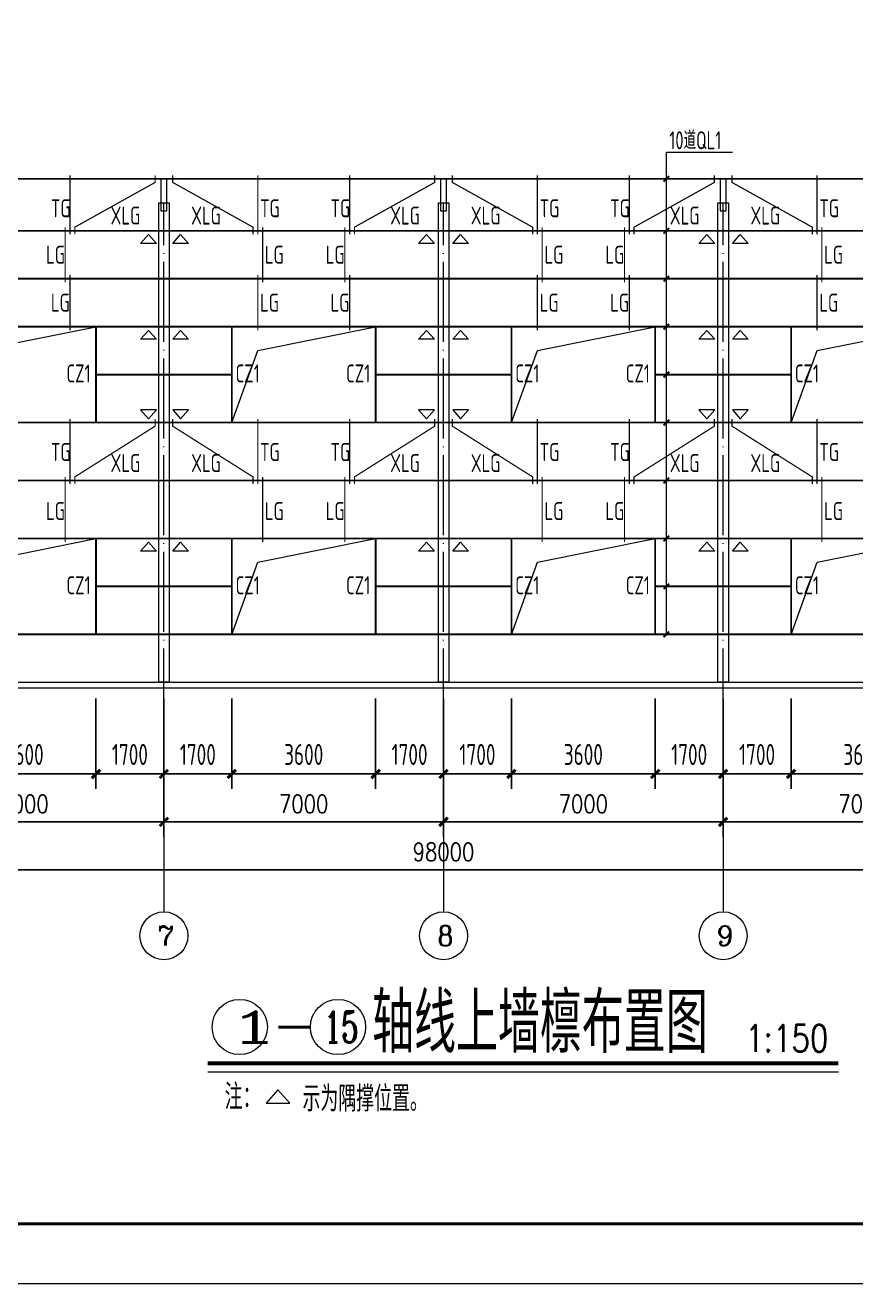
# Model space of a CAD drawing. Header units: millimetres. Extents: x 19781 to 898973, y -947928 to -267362.
# Drawn here: x 485740 to 506534, y -704231 to -672731 of the extents above; entities that cross this region are included whole.
import ezdxf

# ---------------------------------------------------------------- set-up
doc = ezdxf.new("R2010")
doc.units = ezdxf.units.MM
doc.header["$LTSCALE"] = 100
doc.linetypes.add('CENTER', pattern=[50.8, 31.75, -6.35, 6.35, -6.35])
doc.linetypes.add('DOTE', pattern=[2.42, 2, -0.2, 0.02, -0.2])
doc.layers.get('0').update_dxf_attribs({"lineweight": 18})
for name, color, linetype, lineweight in [('10', 7, 'Continuous', 18), ('11000', 4, 'Continuous', 18), ('14', 2, 'Continuous', 18), ('5图框', 7, 'Continuous', 18), ('AXIS', 3, 'Continuous', 18), ('AXIS_TEXT', 7, 'Continuous', 18), ('BORDER', 7, 'Continuous', 18), ('C', 6, 'CENTER', 18), ('DIM_SYMB', 3, 'Continuous', 18), ('DOTE', 1, 'DOTE', 18), ('PUB_DIM', 3, 'Continuous', 18), ('数字', 3, 'Continuous', 20), ('构件号', 1, 'Continuous', 18), ('系杆支撑', 2, 'Continuous', 18)]:
    doc.layers.add(name, color=color, linetype=linetype, lineweight=lineweight)
doc.styles.add('_TCH_AXIS', font='complex.shx', dxfattribs={"bigfont": 'gbcbig.shx'})
doc.styles.add('COMPLEX', font='complex.shx', dxfattribs={"bigfont": 'gbcbig.shx'})
doc.styles.add('dim_font', font='simplex.shx', dxfattribs={"width": 0.8, "bigfont": 'gbcbig.shx'})
doc.styles.add('hztxt', font='txt.shx', dxfattribs={"width": 0.7, "bigfont": 'hztxt.shx'})
doc.styles.add('TSSD_REIN', font='tssdeng.shx', dxfattribs={"width": 0.7, "bigfont": 'hztxt.shx'})
doc.dimstyles.new('DIMN150', dxfattribs={"dimscale": 1.5, "dimtxt": 300, "dimasz": 1, "dimexe": 250, "dimexo": 300, "dimgap": 150, "dimtad": 1, "dimdec": 0, "dimzin": 0, "dimdsep": 46, "dimtxsty": 'dim_font', "dimblk": '_CAXARROW', "dimcen": 0.09, "dimdle": 2, "dimclrt": 7, "dimadec": 0, "dimazin": 0, "dimtfac": 1, "dimtdec": 0, "dimtix": 1, "dimtmove": 2, "dimatfit": 3, "dimfxl": 1, "dimtolj": 1, "dimtzin": 0, "dimarcsym": 0})

# ---------------------------------------------------------------- blocks, each defined once
blk = doc.blocks.new('_AXISO')
blk.add_circle((0, 0), 0.5)
at = {"layer": 'AXIS_TEXT', "style": 'COMPLEX', "width": 1.04167}
blk.add_attdef('A', (-0.25, -0.28), '', height=0.56, dxfattribs=at)
blk = doc.blocks.new('_DIMX')
blk.add_line((-150, 0), (150, 0))
blk.add_lwpolyline([(-70, -70, 50, 50, 0), (70, 70, 50, 50, 0)], format="xyseb")
blk = doc.blocks.new('*X1888')
at = {"layer": 'AXIS', "color": 0, "lineweight": -2, "transparency": 16777216}
for p, q in [((482213, -690783), (482213, -693045)), ((489213, -690783), (489213, -693045)), ((482215, -692670), (489212, -692670))]:
    blk.add_line(p, q, dxfattribs=at)
at = {"layer": 'AXIS', "color": 0, "lineweight": -2, "transparency": 16777216, "xscale": 1.5, "yscale": 1.5, "zscale": 1.5, "rotation": 180}
blk.add_blockref('_DIMX', (482213, -692670), dxfattribs=at)
at = {"layer": 'AXIS', "color": 0, "lineweight": -2, "transparency": 16777216, "xscale": 1.5, "yscale": 1.5, "zscale": 1.5}
blk.add_blockref('_DIMX', (489213, -692670), dxfattribs=at)
at = {"layer": 'AXIS', "color": 7, "transparency": 16777216, "insert": (485713, -692220), "char_height": 450, "width": 3805.71, "attachment_point": 5, "style": 'dim_font'}
blk.add_mtext('7000', dxfattribs=at)
blk = doc.blocks.new('_CAXARROW')
blk.add_hatch(color=0).paths.add_polyline_path([(0, 0), (-1, 0.125), (-1, -0.125)], flags=0)
blk = doc.blocks.new('*X1889')
at = {"layer": 'AXIS', "color": 0, "lineweight": -2, "transparency": 16777216}
for p, q in [((489213, -690783), (489213, -693045)), ((496213, -690783), (496213, -693045)), ((489215, -692670), (496212, -692670))]:
    blk.add_line(p, q, dxfattribs=at)
at = {"layer": 'AXIS', "color": 0, "lineweight": -2, "transparency": 16777216, "xscale": 1.5, "yscale": 1.5, "zscale": 1.5, "rotation": 180}
blk.add_blockref('_DIMX', (489213, -692670), dxfattribs=at)
at = {"layer": 'AXIS', "color": 0, "lineweight": -2, "transparency": 16777216, "xscale": 1.5, "yscale": 1.5, "zscale": 1.5}
blk.add_blockref('_DIMX', (496213, -692670), dxfattribs=at)
at = {"layer": 'AXIS', "color": 7, "transparency": 16777216, "insert": (492713, -692220), "char_height": 450, "width": 3805.71, "attachment_point": 5, "style": 'dim_font'}
blk.add_mtext('7000', dxfattribs=at)
blk = doc.blocks.new('*X1890')
at = {"layer": 'AXIS', "color": 0, "lineweight": -2, "transparency": 16777216}
for p, q in [((496213, -690783), (496213, -693045)), ((503213, -690783), (503213, -693045)), ((496215, -692670), (503212, -692670))]:
    blk.add_line(p, q, dxfattribs=at)
at = {"layer": 'AXIS', "color": 0, "lineweight": -2, "transparency": 16777216, "xscale": 1.5, "yscale": 1.5, "zscale": 1.5, "rotation": 180}
blk.add_blockref('_DIMX', (496213, -692670), dxfattribs=at)
at = {"layer": 'AXIS', "color": 0, "lineweight": -2, "transparency": 16777216, "xscale": 1.5, "yscale": 1.5, "zscale": 1.5}
blk.add_blockref('_DIMX', (503213, -692670), dxfattribs=at)
at = {"layer": 'AXIS', "color": 7, "transparency": 16777216, "insert": (499713, -692220), "char_height": 450, "width": 3805.71, "attachment_point": 5, "style": 'dim_font'}
blk.add_mtext('7000', dxfattribs=at)
blk = doc.blocks.new('*X1891')
at = {"layer": 'AXIS', "color": 0, "lineweight": -2, "transparency": 16777216}
for p, q in [((503213, -690783), (503213, -693045)), ((510213, -690783), (510213, -693045)), ((503215, -692670), (510212, -692670))]:
    blk.add_line(p, q, dxfattribs=at)
at = {"layer": 'AXIS', "color": 0, "lineweight": -2, "transparency": 16777216, "xscale": 1.5, "yscale": 1.5, "zscale": 1.5, "rotation": 180}
blk.add_blockref('_DIMX', (503213, -692670), dxfattribs=at)
at = {"layer": 'AXIS', "color": 0, "lineweight": -2, "transparency": 16777216, "xscale": 1.5, "yscale": 1.5, "zscale": 1.5}
blk.add_blockref('_DIMX', (510213, -692670), dxfattribs=at)
at = {"layer": 'AXIS', "color": 7, "transparency": 16777216, "insert": (506713, -692220), "char_height": 450, "width": 3805.71, "attachment_point": 5, "style": 'dim_font'}
blk.add_mtext('7000', dxfattribs=at)
blk = doc.blocks.new('*X1897')
at = {"layer": 'AXIS', "color": 0, "lineweight": -2, "transparency": 16777216}
for p, q in [((447213, -691083), (447213, -694245)), ((545213, -691083), (545213, -694245)), ((447215, -693870), (545212, -693870))]:
    blk.add_line(p, q, dxfattribs=at)
at = {"layer": 'AXIS', "color": 0, "lineweight": -2, "transparency": 16777216, "xscale": 1.5, "yscale": 1.5, "zscale": 1.5, "rotation": 180}
blk.add_blockref('_DIMX', (447213, -693870), dxfattribs=at)
at = {"layer": 'AXIS', "color": 0, "lineweight": -2, "transparency": 16777216, "xscale": 1.5, "yscale": 1.5, "zscale": 1.5}
blk.add_blockref('_DIMX', (545213, -693870), dxfattribs=at)
at = {"layer": 'AXIS', "color": 7, "transparency": 16777216, "insert": (496213, -693420), "char_height": 450, "width": 4834.29, "attachment_point": 5, "style": 'dim_font'}
blk.add_mtext('98000', dxfattribs=at)
blk = doc.blocks.new('*X1925')
at = {"layer": 'AXIS', "color": 0, "lineweight": -2, "transparency": 16777216}
for p, q in [((483913, -689583), (483913, -691845)), ((487513, -689583), (487513, -691845)), ((483915, -691470), (487512, -691470))]:
    blk.add_line(p, q, dxfattribs=at)
at = {"layer": 'AXIS', "color": 0, "lineweight": -2, "transparency": 16777216, "xscale": 1.5, "yscale": 1.5, "zscale": 1.5, "rotation": 180}
blk.add_blockref('_DIMX', (483913, -691470), dxfattribs=at)
at = {"layer": 'AXIS', "color": 0, "lineweight": -2, "transparency": 16777216, "xscale": 1.5, "yscale": 1.5, "zscale": 1.5}
blk.add_blockref('_DIMX', (487513, -691470), dxfattribs=at)
at = {"layer": 'AXIS', "color": 7, "transparency": 16777216, "insert": (485713, -690982), "char_height": 525, "width": 3885, "attachment_point": 5, "style": 'TSSD_REIN'}
blk.add_mtext('3600', dxfattribs=at)
blk = doc.blocks.new('*X1926')
at = {"layer": 'AXIS', "color": 0, "lineweight": -2, "transparency": 16777216}
for p, q in [((487513, -689583), (487513, -691845)), ((489213, -689583), (489213, -691845)), ((487515, -691470), (489212, -691470))]:
    blk.add_line(p, q, dxfattribs=at)
at = {"layer": 'AXIS', "color": 0, "lineweight": -2, "transparency": 16777216, "xscale": 1.5, "yscale": 1.5, "zscale": 1.5, "rotation": 180}
blk.add_blockref('_DIMX', (487513, -691470), dxfattribs=at)
at = {"layer": 'AXIS', "color": 0, "lineweight": -2, "transparency": 16777216, "xscale": 1.5, "yscale": 1.5, "zscale": 1.5}
blk.add_blockref('_DIMX', (489213, -691470), dxfattribs=at)
at = {"layer": 'AXIS', "color": 7, "transparency": 16777216, "insert": (488363, -690982), "char_height": 525, "width": 3727.5, "attachment_point": 5, "style": 'TSSD_REIN'}
blk.add_mtext('1700', dxfattribs=at)
blk = doc.blocks.new('*X1927')
at = {"layer": 'AXIS', "color": 0, "lineweight": -2, "transparency": 16777216}
for p, q in [((496213, -689583), (496213, -691845)), ((497913, -689583), (497913, -691845)), ((496215, -691470), (497912, -691470))]:
    blk.add_line(p, q, dxfattribs=at)
at = {"layer": 'AXIS', "color": 0, "lineweight": -2, "transparency": 16777216, "xscale": 1.5, "yscale": 1.5, "zscale": 1.5, "rotation": 180}
blk.add_blockref('_DIMX', (496213, -691470), dxfattribs=at)
at = {"layer": 'AXIS', "color": 0, "lineweight": -2, "transparency": 16777216, "xscale": 1.5, "yscale": 1.5, "zscale": 1.5}
blk.add_blockref('_DIMX', (497913, -691470), dxfattribs=at)
at = {"layer": 'AXIS', "color": 7, "transparency": 16777216, "insert": (497063, -690982), "char_height": 525, "width": 3727.5, "attachment_point": 5, "style": 'TSSD_REIN'}
blk.add_mtext('1700', dxfattribs=at)
blk = doc.blocks.new('*X1928')
at = {"layer": 'AXIS', "color": 0, "lineweight": -2, "transparency": 16777216}
for p, q in [((497913, -689583), (497913, -691845)), ((501513, -689583), (501513, -691845)), ((497915, -691470), (501512, -691470))]:
    blk.add_line(p, q, dxfattribs=at)
at = {"layer": 'AXIS', "color": 0, "lineweight": -2, "transparency": 16777216, "xscale": 1.5, "yscale": 1.5, "zscale": 1.5, "rotation": 180}
blk.add_blockref('_DIMX', (497913, -691470), dxfattribs=at)
at = {"layer": 'AXIS', "color": 0, "lineweight": -2, "transparency": 16777216, "xscale": 1.5, "yscale": 1.5, "zscale": 1.5}
blk.add_blockref('_DIMX', (501513, -691470), dxfattribs=at)
at = {"layer": 'AXIS', "color": 7, "transparency": 16777216, "insert": (499713, -690982), "char_height": 525, "width": 3885, "attachment_point": 5, "style": 'TSSD_REIN'}
blk.add_mtext('3600', dxfattribs=at)
blk = doc.blocks.new('*X1929')
at = {"layer": 'AXIS', "color": 0, "lineweight": -2, "transparency": 16777216}
for p, q in [((501513, -689583), (501513, -691845)), ((503213, -689583), (503213, -691845)), ((501515, -691470), (503212, -691470))]:
    blk.add_line(p, q, dxfattribs=at)
at = {"layer": 'AXIS', "color": 0, "lineweight": -2, "transparency": 16777216, "xscale": 1.5, "yscale": 1.5, "zscale": 1.5, "rotation": 180}
blk.add_blockref('_DIMX', (501513, -691470), dxfattribs=at)
at = {"layer": 'AXIS', "color": 0, "lineweight": -2, "transparency": 16777216, "xscale": 1.5, "yscale": 1.5, "zscale": 1.5}
blk.add_blockref('_DIMX', (503213, -691470), dxfattribs=at)
at = {"layer": 'AXIS', "color": 7, "transparency": 16777216, "insert": (502363, -690982), "char_height": 525, "width": 3727.5, "attachment_point": 5, "style": 'TSSD_REIN'}
blk.add_mtext('1700', dxfattribs=at)
blk = doc.blocks.new('*X1930')
at = {"layer": 'AXIS', "color": 0, "lineweight": -2, "transparency": 16777216}
for p, q in [((503213, -689583), (503213, -691845)), ((504913, -689583), (504913, -691845)), ((503215, -691470), (504912, -691470))]:
    blk.add_line(p, q, dxfattribs=at)
at = {"layer": 'AXIS', "color": 0, "lineweight": -2, "transparency": 16777216, "xscale": 1.5, "yscale": 1.5, "zscale": 1.5, "rotation": 180}
blk.add_blockref('_DIMX', (503213, -691470), dxfattribs=at)
at = {"layer": 'AXIS', "color": 0, "lineweight": -2, "transparency": 16777216, "xscale": 1.5, "yscale": 1.5, "zscale": 1.5}
blk.add_blockref('_DIMX', (504913, -691470), dxfattribs=at)
at = {"layer": 'AXIS', "color": 7, "transparency": 16777216, "insert": (504063, -690982), "char_height": 525, "width": 3727.5, "attachment_point": 5, "style": 'TSSD_REIN'}
blk.add_mtext('1700', dxfattribs=at)
blk = doc.blocks.new('*X1931')
at = {"layer": 'AXIS', "color": 0, "lineweight": -2, "transparency": 16777216}
for p, q in [((504913, -689583), (504913, -691845)), ((508513, -689583), (508513, -691845)), ((504915, -691470), (508512, -691470))]:
    blk.add_line(p, q, dxfattribs=at)
at = {"layer": 'AXIS', "color": 0, "lineweight": -2, "transparency": 16777216, "xscale": 1.5, "yscale": 1.5, "zscale": 1.5, "rotation": 180}
blk.add_blockref('_DIMX', (504913, -691470), dxfattribs=at)
at = {"layer": 'AXIS', "color": 0, "lineweight": -2, "transparency": 16777216, "xscale": 1.5, "yscale": 1.5, "zscale": 1.5}
blk.add_blockref('_DIMX', (508513, -691470), dxfattribs=at)
at = {"layer": 'AXIS', "color": 7, "transparency": 16777216, "insert": (506713, -690982), "char_height": 525, "width": 3885, "attachment_point": 5, "style": 'TSSD_REIN'}
blk.add_mtext('3600', dxfattribs=at)
blk = doc.blocks.new('*X1949')
at = {"layer": 'AXIS', "color": 0, "lineweight": -2, "transparency": 16777216}
for p, q in [((489213, -689583), (489213, -691845)), ((490913, -689583), (490913, -691845)), ((489215, -691470), (490912, -691470))]:
    blk.add_line(p, q, dxfattribs=at)
at = {"layer": 'AXIS', "color": 0, "lineweight": -2, "transparency": 16777216, "xscale": 1.5, "yscale": 1.5, "zscale": 1.5, "rotation": 180}
blk.add_blockref('_DIMX', (489213, -691470), dxfattribs=at)
at = {"layer": 'AXIS', "color": 0, "lineweight": -2, "transparency": 16777216, "xscale": 1.5, "yscale": 1.5, "zscale": 1.5}
blk.add_blockref('_DIMX', (490913, -691470), dxfattribs=at)
at = {"layer": 'AXIS', "color": 7, "transparency": 16777216, "insert": (490063, -690982), "char_height": 525, "width": 3727.5, "attachment_point": 5, "style": 'TSSD_REIN'}
blk.add_mtext('1700', dxfattribs=at)
blk = doc.blocks.new('*X1950')
at = {"layer": 'AXIS', "color": 0, "lineweight": -2, "transparency": 16777216}
for p, q in [((490913, -689583), (490913, -691845)), ((494513, -689583), (494513, -691845)), ((490915, -691470), (494512, -691470))]:
    blk.add_line(p, q, dxfattribs=at)
at = {"layer": 'AXIS', "color": 0, "lineweight": -2, "transparency": 16777216, "xscale": 1.5, "yscale": 1.5, "zscale": 1.5, "rotation": 180}
blk.add_blockref('_DIMX', (490913, -691470), dxfattribs=at)
at = {"layer": 'AXIS', "color": 0, "lineweight": -2, "transparency": 16777216, "xscale": 1.5, "yscale": 1.5, "zscale": 1.5}
blk.add_blockref('_DIMX', (494513, -691470), dxfattribs=at)
at = {"layer": 'AXIS', "color": 7, "transparency": 16777216, "insert": (492713, -690982), "char_height": 525, "width": 3885, "attachment_point": 5, "style": 'TSSD_REIN'}
blk.add_mtext('3600', dxfattribs=at)
blk = doc.blocks.new('*X1951')
at = {"layer": 'AXIS', "color": 0, "lineweight": -2, "transparency": 16777216}
for p, q in [((494513, -689583), (494513, -691845)), ((496213, -689583), (496213, -691845)), ((494515, -691470), (496212, -691470))]:
    blk.add_line(p, q, dxfattribs=at)
at = {"layer": 'AXIS', "color": 0, "lineweight": -2, "transparency": 16777216, "xscale": 1.5, "yscale": 1.5, "zscale": 1.5, "rotation": 180}
blk.add_blockref('_DIMX', (494513, -691470), dxfattribs=at)
at = {"layer": 'AXIS', "color": 0, "lineweight": -2, "transparency": 16777216, "xscale": 1.5, "yscale": 1.5, "zscale": 1.5}
blk.add_blockref('_DIMX', (496213, -691470), dxfattribs=at)
at = {"layer": 'AXIS', "color": 7, "transparency": 16777216, "insert": (495363, -690982), "char_height": 525, "width": 3727.5, "attachment_point": 5, "style": 'TSSD_REIN'}
blk.add_mtext('1700', dxfattribs=at)

msp = doc.modelspace()

# ---------------------------------------------------------------- linework, layer by layer
at = {"layer": '10', "ltscale": 100}
for points in [[(489083.21, -677176), (489343.21, -677176), (489343.21, -689176), (489083.21, -689176)], [(496083.21, -677176), (496343.21, -677176), (496343.21, -689176), (496083.21, -689176)], [(503083.21, -677176), (503343.21, -677176), (503343.21, -689176), (503083.21, -689176)]]:
    msp.add_lwpolyline(points, close=True, dxfattribs=at)
at = {"layer": '11000', "ltscale": 100}
msp.add_lwpolyline([(447013.21, -689176), (545413.21, -689176), (545713.21, -689326), (446713.21, -689326)], close=True, dxfattribs=at)
at = {"layer": '14', "ltscale": 100}
for p, q in [((484564.21, -680872), (487513.21, -680276)), ((491564.21, -680872), (494513.21, -680276)), ((498564.21, -680872), (501513.21, -680276)), ((505564.21, -680872), (508513.21, -680276)), ((490913.21, -682676), (491564.21, -680872)), ((497913.21, -682676), (498564.21, -680872)), ((504913.21, -682676), (505564.21, -680872)), ((484564.21, -686172), (487513.21, -685576)), ((491564.21, -686172), (494513.21, -685576)), ((498564.21, -686172), (501513.21, -685576)), ((505564.21, -686172), (508513.21, -685576)), ((490913.21, -687976), (491564.21, -686172)), ((497913.21, -687976), (498564.21, -686172)), ((504913.21, -687976), (505564.21, -686172))]:
    msp.add_line(p, q, dxfattribs=at)
for points in [[(489288.21, -677376), (489288.21, -676576), (489138.21, -676576), (489138.21, -677376)], [(496288.21, -677376), (496288.21, -676576), (496138.21, -676576), (496138.21, -677376)], [(503288.21, -677376), (503288.21, -676576), (503138.21, -676576), (503138.21, -677376)]]:
    msp.add_lwpolyline(points, close=True, dxfattribs=at)
at = {"layer": '5图框'}
msp.add_lwpolyline([(492365.12, -699707.42), (492067.59, -699373.48), (491770.07, -699707.42)], close=True, dxfattribs=at)
at = {"layer": 'AXIS'}
for p, q in [((489213.21, -690333), (489213.21, -694920)), ((496213.21, -690333), (496213.21, -694920)), ((503213.21, -690333), (503213.21, -694920))]:
    msp.add_line(p, q, dxfattribs=at)
at = {"layer": 'BORDER'}
msp.add_lwpolyline([(431826, -704230.53), (431826, -641230.53), (565476, -641230.53), (565476, -704230.53)], close=True, dxfattribs=at)
msp.add_lwpolyline([(435576, -702730.53, 75, 75, 0), (435576, -642730.53, 75, 75, 0), (563976, -642730.53, 75, 75, 0), (563976, -702730.53, 75, 75, 0)], format="xyseb", close=True, dxfattribs=at)
at = {"layer": 'C', "linetype": 'ByBlock'}
for p, q in [((501791.21, -675909.14), (503450.21, -675909.14)), ((501791.21, -687976), (501791.21, -675909.14))]:
    msp.add_line(p, q, dxfattribs=at)
at = {"layer": 'C'}
for points in [[(501721.21, -676646, 50, 50, 0), (501861.21, -676506, 50, 50, 0)], [(501721.21, -677946, 50, 50, 0), (501861.21, -677806, 50, 50, 0)], [(501721.21, -679146, 50, 50, 0), (501861.21, -679006, 50, 50, 0)], [(501721.21, -680346, 50, 50, 0), (501861.21, -680206, 50, 50, 0)], [(501721.21, -681546, 50, 50, 0), (501861.21, -681406, 50, 50, 0)], [(501721.21, -682746, 50, 50, 0), (501861.21, -682606, 50, 50, 0)], [(501721.21, -684196, 50, 50, 0), (501861.21, -684056, 50, 50, 0)], [(501721.21, -685646, 50, 50, 0), (501861.21, -685506, 50, 50, 0)], [(501721.21, -686846, 50, 50, 0), (501861.21, -686706, 50, 50, 0)], [(501721.21, -688046, 50, 50, 0), (501861.21, -687906, 50, 50, 0)]]:
    msp.add_lwpolyline(points, format="xyseb", dxfattribs=at)
at = {"layer": 'DIM_SYMB'}
msp.add_lwpolyline([(490311.21, -698713.32, 105, 105, 0), (506100.14, -698713.32, 105, 105, 0)], format="xyseb", dxfattribs=at)
msp.add_lwpolyline([(490311.21, -698923.32), (506100.14, -698923.32)], dxfattribs=at)
at = {"layer": 'DOTE', "linetype": 'DOTE', "ltscale": 10}
for p, q in [((489213.21, -690333), (489213.21, -677176)), ((496213.21, -690333), (496213.21, -677176)), ((503213.21, -690333), (503213.21, -677176))]:
    msp.add_line(p, q, dxfattribs=at)
at = {"layer": 'PUB_DIM', "color": 6, "linetype": 'Continuous'}
for points in [[(488631.2, -678192), (488829.56, -677969.38), (489027.91, -678192)], [(489434.2, -678192), (489632.56, -677969.38), (489830.91, -678192)], [(495586.2, -678192), (495784.56, -677969.38), (495982.91, -678192)], [(496442.2, -678192), (496640.56, -677969.38), (496838.91, -678192)], [(502607.2, -678192), (502805.56, -677969.38), (503003.91, -678192)], [(503444.2, -678192), (503642.56, -677969.38), (503840.91, -678192)], [(488631.2, -680592), (488829.56, -680369.38), (489027.91, -680592)], [(489434.2, -680592), (489632.56, -680369.38), (489830.91, -680592)], [(495586.2, -680592), (495784.56, -680369.38), (495982.91, -680592)], [(496442.2, -680592), (496640.56, -680369.38), (496838.91, -680592)], [(502607.2, -680592), (502805.56, -680369.38), (503003.91, -680592)], [(503444.2, -680592), (503642.56, -680369.38), (503840.91, -680592)], [(488631.2, -682360), (488829.56, -682582.62), (489027.91, -682360)], [(489434.2, -682360), (489632.56, -682582.62), (489830.91, -682360)], [(495586.2, -682360), (495784.56, -682582.62), (495982.91, -682360)], [(496442.2, -682360), (496640.56, -682582.62), (496838.91, -682360)], [(502607.2, -682360), (502805.56, -682582.62), (503003.91, -682360)], [(503444.2, -682360), (503642.56, -682582.62), (503840.91, -682360)], [(488631.2, -685892), (488829.56, -685669.38), (489027.91, -685892)], [(489434.2, -685892), (489632.56, -685669.38), (489830.91, -685892)], [(495586.2, -685892), (495784.56, -685669.38), (495982.91, -685892)], [(496442.2, -685892), (496640.56, -685669.38), (496838.91, -685892)], [(502607.2, -685892), (502805.56, -685669.38), (503003.91, -685892)], [(503444.2, -685892), (503642.56, -685669.38), (503840.91, -685892)]]:
    msp.add_lwpolyline(points, close=True, dxfattribs=at)
at = {"layer": '构件号'}
for points in [[(545413.21, -676576, 45, 45, 0), (447013.21, -676576, 45, 45, 0)], [(545413.21, -677876, 45, 45, 0), (447013.21, -677876, 45, 45, 0)], [(545413.21, -679076, 45, 45, 0), (447013.21, -679076, 45, 45, 0)], [(545413.21, -680276, 45, 45, 0), (447013.21, -680276, 45, 45, 0)], [(487513.21, -682676, 45, 45, 0), (487513.21, -680276, 45, 45, 0)], [(490913.21, -682676, 45, 45, 0), (490913.21, -680276, 45, 45, 0)], [(494513.21, -682676, 45, 45, 0), (494513.21, -680276, 45, 45, 0)], [(497913.21, -682676, 45, 45, 0), (497913.21, -680276, 45, 45, 0)], [(501513.21, -682676, 45, 45, 0), (501513.21, -680276, 45, 45, 0)], [(504913.21, -682676, 45, 45, 0), (504913.21, -680276, 45, 45, 0)], [(490913.21, -681476, 45, 45, 0), (487513.21, -681476, 45, 45, 0)], [(497913.21, -681476, 45, 45, 0), (494513.21, -681476, 45, 45, 0)], [(504913.21, -681476, 45, 45, 0), (501513.21, -681476, 45, 45, 0)], [(545413.21, -682676, 45, 45, 0), (447013.21, -682676, 45, 45, 0)], [(545413.21, -684126, 45, 45, 0), (447013.21, -684126, 45, 45, 0)], [(490143.21, -685576, 45, 45, 0), (467283.21, -685576, 45, 45, 0)], [(487513.21, -687976, 45, 45, 0), (487513.21, -685576, 45, 45, 0)], [(530283.21, -685576, 45, 45, 0), (490143.21, -685576, 45, 45, 0)], [(490913.21, -687976, 45, 45, 0), (490913.21, -685576, 45, 45, 0)], [(494513.21, -687976, 45, 45, 0), (494513.21, -685576, 45, 45, 0)], [(497913.21, -687976, 45, 45, 0), (497913.21, -685576, 45, 45, 0)], [(501513.21, -687976, 45, 45, 0), (501513.21, -685576, 45, 45, 0)], [(504913.21, -687976, 45, 45, 0), (504913.21, -685576, 45, 45, 0)], [(490143.21, -686776, 45, 45, 0), (487513.21, -686776, 45, 45, 0)], [(490913.21, -686776, 45, 45, 0), (490143.21, -686776, 45, 45, 0)], [(497913.21, -686776, 45, 45, 0), (494513.21, -686776, 45, 45, 0)], [(504913.21, -686776, 45, 45, 0), (501513.21, -686776, 45, 45, 0)], [(490143.21, -687976, 45, 45, 0), (467283.21, -687976, 45, 45, 0)], [(530283.21, -687976, 45, 45, 0), (490143.21, -687976, 45, 45, 0)]]:
    msp.add_lwpolyline(points, format="xyseb", dxfattribs=at)
at = {"layer": '系杆支撑'}
for points in [[(486863.21, -677966.16, 30, 30, 0), (486863.21, -676486.19, 30, 30, 0)], [(488993.09, -676486.19, 30, 30, 0), (488993.09, -676665.81, 30, 30, 0), (486983.21, -677785.84, 30, 30, 0), (486983.21, -677966.16, 30, 30, 0)], [(489433.33, -676486.19, 30, 30, 0), (489433.33, -676665.81, 30, 30, 0), (491443.21, -677785.84, 30, 30, 0), (491443.21, -677966.16, 30, 30, 0)], [(491563.21, -677966.16, 30, 30, 0), (491563.21, -676486.19, 30, 30, 0)], [(493863.21, -677966.16, 30, 30, 0), (493863.21, -676486.19, 30, 30, 0)], [(495993.09, -676486.19, 30, 30, 0), (495993.09, -676665.81, 30, 30, 0), (493983.21, -677785.84, 30, 30, 0), (493983.21, -677966.16, 30, 30, 0)], [(496433.33, -676486.19, 30, 30, 0), (496433.33, -676665.81, 30, 30, 0), (498443.21, -677785.84, 30, 30, 0), (498443.21, -677966.16, 30, 30, 0)], [(498563.21, -677966.16, 30, 30, 0), (498563.21, -676486.19, 30, 30, 0)], [(500863.21, -677966.16, 30, 30, 0), (500863.21, -676486.19, 30, 30, 0)], [(502993.09, -676486.19, 30, 30, 0), (502993.09, -676665.81, 30, 30, 0), (500983.21, -677785.84, 30, 30, 0), (500983.21, -677966.16, 30, 30, 0)], [(503433.33, -676486.19, 30, 30, 0), (503433.33, -676665.81, 30, 30, 0), (505443.21, -677785.84, 30, 30, 0), (505443.21, -677966.16, 30, 30, 0)], [(505563.21, -677966.16, 30, 30, 0), (505563.21, -676486.19, 30, 30, 0)], [(486743.21, -679166.16, 30, 30, 0), (486743.21, -677786.19, 30, 30, 0)], [(491683.21, -679166.16, 30, 30, 0), (491683.21, -677786.19, 30, 30, 0)], [(493743.21, -679166.16, 30, 30, 0), (493743.21, -677786.19, 30, 30, 0)], [(498683.21, -679166.16, 30, 30, 0), (498683.21, -677786.19, 30, 30, 0)], [(500743.21, -679166.16, 30, 30, 0), (500743.21, -677786.19, 30, 30, 0)], [(505683.21, -679166.16, 30, 30, 0), (505683.21, -677786.19, 30, 30, 0)], [(486863.21, -680366.16, 30, 30, 0), (486863.21, -678986.19, 30, 30, 0)], [(491563.21, -680366.16, 30, 30, 0), (491563.21, -678986.19, 30, 30, 0)], [(493863.21, -680366.16, 30, 30, 0), (493863.21, -678986.19, 30, 30, 0)], [(498563.21, -680366.16, 30, 30, 0), (498563.21, -678986.19, 30, 30, 0)], [(500863.21, -680366.16, 30, 30, 0), (500863.21, -678986.19, 30, 30, 0)], [(505563.21, -680366.16, 30, 30, 0), (505563.21, -678986.19, 30, 30, 0)], [(486863.21, -684216.16, 30, 30, 0), (486863.21, -682586.19, 30, 30, 0)], [(488993.09, -682586.19, 30, 30, 0), (488993.09, -682765.81, 30, 30, 0), (486983.21, -684035.84, 30, 30, 0), (486983.21, -684216.16, 30, 30, 0)], [(489433.33, -682586.19, 30, 30, 0), (489433.33, -682765.81, 30, 30, 0), (491443.21, -684035.84, 30, 30, 0), (491443.21, -684216.16, 30, 30, 0)], [(491563.21, -684216.16, 30, 30, 0), (491563.21, -682586.19, 30, 30, 0)], [(493863.21, -684216.16, 30, 30, 0), (493863.21, -682586.19, 30, 30, 0)], [(495993.09, -682586.19, 30, 30, 0), (495993.09, -682765.81, 30, 30, 0), (493983.21, -684035.84, 30, 30, 0), (493983.21, -684216.16, 30, 30, 0)], [(496433.33, -682586.19, 30, 30, 0), (496433.33, -682765.81, 30, 30, 0), (498443.21, -684035.84, 30, 30, 0), (498443.21, -684216.16, 30, 30, 0)], [(498563.21, -684216.16, 30, 30, 0), (498563.21, -682586.19, 30, 30, 0)], [(500863.21, -684216.16, 30, 30, 0), (500863.21, -682586.19, 30, 30, 0)], [(502993.09, -682586.19, 30, 30, 0), (502993.09, -682765.81, 30, 30, 0), (500983.21, -684035.84, 30, 30, 0), (500983.21, -684216.16, 30, 30, 0)], [(503433.33, -682586.19, 30, 30, 0), (503433.33, -682765.81, 30, 30, 0), (505443.21, -684035.84, 30, 30, 0), (505443.21, -684216.16, 30, 30, 0)], [(505563.21, -684216.16, 30, 30, 0), (505563.21, -682586.19, 30, 30, 0)], [(486743.21, -685666.16, 30, 30, 0), (486743.21, -684036.19, 30, 30, 0)], [(491683.21, -685666.16, 30, 30, 0), (491683.21, -684036.19, 30, 30, 0)], [(493743.21, -685666.16, 30, 30, 0), (493743.21, -684036.19, 30, 30, 0)], [(498683.21, -685666.16, 30, 30, 0), (498683.21, -684036.19, 30, 30, 0)], [(500743.21, -685666.16, 30, 30, 0), (500743.21, -684036.19, 30, 30, 0)], [(505683.21, -685666.16, 30, 30, 0), (505683.21, -684036.19, 30, 30, 0)]]:
    msp.add_lwpolyline(points, format="xyseb", dxfattribs=at)

# ---------------------------------------------------------------- block references
at = {"layer": 'AXIS'}
ref = msp.add_blockref('_AXISO', (489213.21, -695520), dxfattribs=dict(at, xscale=1200, yscale=1200, zscale=1200))
ref.add_attrib('A', '7', (489048.81, -695766.59), dxfattribs={"layer": 'AXIS_TEXT', "height": 493.19, "style": '_TCH_AXIS'})
ref = msp.add_blockref('_AXISO', (496213.21, -695520), dxfattribs=dict(at, xscale=1200, yscale=1200, zscale=1200))
ref.add_attrib('A', '8', (496048.81, -695766.59), dxfattribs={"layer": 'AXIS_TEXT', "height": 493.19, "style": '_TCH_AXIS'})
ref = msp.add_blockref('_AXISO', (503213.21, -695520), dxfattribs=dict(at, xscale=1200, yscale=1200, zscale=1200))
ref.add_attrib('A', '9', (503056.56, -695773.04), dxfattribs={"layer": 'AXIS_TEXT', "height": 506.08, "style": '_TCH_AXIS', "width": 0.928571})
at = {"layer": 'AXIS', "color": 3}
ref = msp.add_blockref('_AXISO', (491111.77, -697803.25), dxfattribs=dict(at, xscale=1382.469119999907, yscale=1382.469119999907, zscale=1382.469119999907))
ref.add_attrib('A', '1', (490766.16, -698190.34), dxfattribs={"layer": 'AXIS_TEXT', "height": 774.18, "style": 'COMPLEX', "width": 2.08333})
ref = msp.add_blockref('_AXISO', (493570.97, -697803.25), dxfattribs=dict(at, xscale=1382.469119999907, yscale=1382.469119999907, zscale=1382.469119999907))
ref.add_attrib('A', '15', (493225.35, -698190.34), dxfattribs={"layer": 'AXIS_TEXT', "height": 774.183, "style": 'COMPLEX', "width": 0.646552})

# ---------------------------------------------------------------- texts
at = {"style": 'hztxt', "width": 0.8}
msp.add_text('1:150', height=675, dxfattribs=at).set_placement((503764.66, -698422.63))
at = {"layer": '5图框', "style": 'hztxt', "width": 0.7}
for s, height, p in [('轴线上墙檩布置图', 1500, (494424.95, -698449.86)), ('-', 1500, (491903.95, -698449.86)), ('注：', 640.32, (490734.61, -699868.95))]:
    msp.add_text(s, height=height, dxfattribs=at).set_placement(p)
at = {"layer": '5图框', "insert": (491484.9, -699918.53), "char_height": 640.32, "width": 5529.7788, "attachment_point": 7, "style": 'hztxt'}
msp.add_mtext('   示为隅撑位置。', dxfattribs=at)
at = {"layer": '数字', "ltscale": 100, "style": 'TSSD_REIN', "width": 0.7}
for s, p in [('10道QL1', (501865.16, -675836.25)), ('TG', (486384.58, -677537.78)), ('TG', (491620.58, -677537.78)), ('TG', (493384.58, -677537.78)), ('TG', (498620.58, -677537.78)), ('TG', (500384.58, -677537.78)), ('TG', (505620.58, -677537.78)), ('XLG', (487877.79, -677720.43)), ('XLG', (489895.79, -677720.43)), ('XLG', (494877.79, -677720.43)), ('XLG', (496895.79, -677720.43)), ('XLG', (501877.79, -677720.43)), ('XLG', (503895.79, -677720.43)), ('LG', (486264.58, -678699.78)), ('LG', (491740.58, -678699.78)), ('LG', (493264.58, -678699.78)), ('LG', (498740.58, -678699.78)), ('LG', (500264.58, -678699.78)), ('LG', (505740.58, -678699.78)), ('LG', (486384.58, -679899.78)), ('LG', (491620.58, -679899.78)), ('LG', (493384.58, -679899.78)), ('LG', (498620.58, -679899.78)), ('LG', (500384.58, -679899.78)), ('LG', (505620.58, -679899.78)), ('CZ1', (486774.2, -681672.62)), ('CZ1', (491008.2, -681672.62)), ('CZ1', (493774.2, -681672.62)), ('CZ1', (498008.2, -681672.62)), ('CZ1', (500774.2, -681672.62)), ('CZ1', (505008.2, -681672.62)), ('TG', (486384.58, -683637.78)), ('TG', (491620.58, -683637.78)), ('TG', (493384.58, -683637.78)), ('TG', (498620.58, -683637.78)), ('TG', (500384.58, -683637.78)), ('TG', (505620.58, -683637.78)), ('XLG', (487877.79, -683914.43)), ('XLG', (489895.79, -683914.43)), ('XLG', (494877.79, -683914.43)), ('XLG', (496895.79, -683914.43)), ('XLG', (501877.79, -683914.43)), ('XLG', (503895.79, -683914.43)), ('LG', (486264.58, -685115.78)), ('LG', (491740.58, -685115.78)), ('LG', (493264.58, -685115.78)), ('LG', (498740.58, -685115.78)), ('LG', (500264.58, -685115.78)), ('LG', (505740.58, -685115.78)), ('CZ1', (486774.2, -686972.62)), ('CZ1', (491008.2, -686972.62)), ('CZ1', (493774.2, -686972.62)), ('CZ1', (498008.2, -686972.62)), ('CZ1', (500774.2, -686972.62)), ('CZ1', (505008.2, -686972.62))]:
    msp.add_text(s, height=450, dxfattribs=at).set_placement(p)

# ---------------------------------------------------------------- dimensions: what is measured, and where the dimension line sits
at = {"layer": 'AXIS'}
for base, p1, p2, override, picture, middle in [((487513.21, -691470), (483913.21, -689133), (487513.21, -689133), {"dimtxt": 350, "dimtxsty": 'TSSD_REIN', "dimsah": 1, "dimtzin": 0}, '*X1925', (485713.21, -690982.5)), ((489213.21, -691470), (487513.21, -689133), (489213.21, -689133), {"dimtxt": 350, "dimtxsty": 'TSSD_REIN', "dimsah": 1, "dimtzin": 0}, '*X1926', (488363.21, -690982.5)), ((490913.21, -691470), (489213.21, -689133), (490913.21, -689133), {"dimtxt": 350, "dimtxsty": 'TSSD_REIN', "dimsah": 1, "dimtzin": 0}, '*X1949', (490063.21, -690982.5)), ((494513.21, -691470), (490913.21, -689133), (494513.21, -689133), {"dimtxt": 350, "dimtxsty": 'TSSD_REIN', "dimsah": 1, "dimtzin": 0}, '*X1950', (492713.21, -690982.5)), ((496213.21, -691470), (494513.21, -689133), (496213.21, -689133), {"dimtxt": 350, "dimtxsty": 'TSSD_REIN', "dimsah": 1, "dimtzin": 0}, '*X1951', (495363.21, -690982.5)), ((497913.21, -691470), (496213.21, -689133), (497913.21, -689133), {"dimtxt": 350, "dimtxsty": 'TSSD_REIN', "dimsah": 1, "dimtzin": 0}, '*X1927', (497063.21, -690982.5)), ((501513.21, -691470), (497913.21, -689133), (501513.21, -689133), {"dimtxt": 350, "dimtxsty": 'TSSD_REIN', "dimsah": 1, "dimtzin": 0}, '*X1928', (499713.21, -690982.5)), ((503213.21, -691470), (501513.21, -689133), (503213.21, -689133), {"dimtxt": 350, "dimtxsty": 'TSSD_REIN', "dimsah": 1, "dimtzin": 0}, '*X1929', (502363.21, -690982.5)), ((504913.21, -691470), (503213.21, -689133), (504913.21, -689133), {"dimtxt": 350, "dimtxsty": 'TSSD_REIN', "dimsah": 1, "dimtzin": 0}, '*X1930', (504063.21, -690982.5)), ((508513.21, -691470), (504913.21, -689133), (508513.21, -689133), {"dimtxt": 350, "dimtxsty": 'TSSD_REIN', "dimsah": 1, "dimtzin": 0}, '*X1931', (506713.21, -690982.5)), ((489213.21, -692670), (482213.21, -690333), (489213.21, -690333), {"dimsah": 1, "dimtzin": 0}, '*X1888', (485713.21, -692220)), ((496213.21, -692670), (489213.21, -690333), (496213.21, -690333), {"dimsah": 1, "dimtzin": 0}, '*X1889', (492713.21, -692220)), ((503213.21, -692670), (496213.21, -690333), (503213.21, -690333), {"dimsah": 1, "dimtzin": 0}, '*X1890', (499713.21, -692220)), ((510213.21, -692670), (503213.21, -690333), (510213.21, -690333), {"dimsah": 1, "dimtzin": 0}, '*X1891', (506713.21, -692220)), ((545213.21, -693870), (447213.21, -690633), (545213.21, -690633), {"dimsah": 1, "dimtzin": 0}, '*X1897', (496213.21, -693420))]:
    dim = msp.add_linear_dim(base=base, p1=p1, p2=p2, dimstyle='DIMN150', override=override, dxfattribs=at)
    dim.commit()
    dim.dimension.update_dxf_attribs({"geometry": picture, "text_midpoint": middle})

doc.saveas('drawing.dxf')
